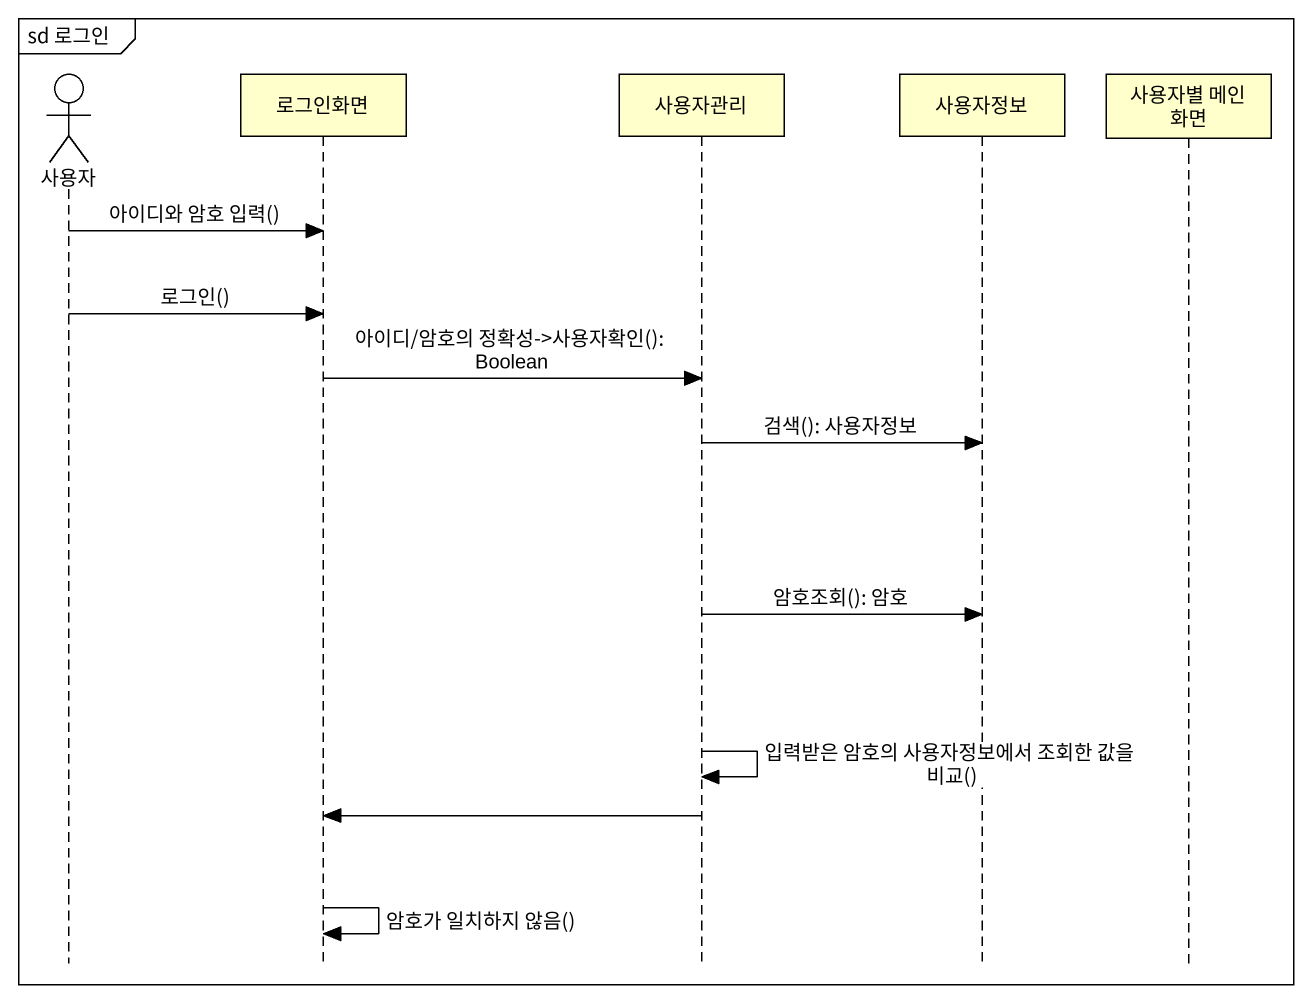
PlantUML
@startuml
mainframe sd 로그인
hide footbox
actor 사용자
participant 로그인화면
participant 사용자관리
participant 사용자정보
participant "사용자별 메인 화면" as 사용자별_메인_화면

사용자 -> 로그인화면 : 아이디와 암호 입력()
사용자 -> 로그인화면 : 로그인()
로그인화면 -> 사용자관리 : 아이디/암호의 정확성->사용자확인(): Boolean
사용자관리 -> 사용자정보 : 검색(): 사용자정보
사용자관리 -> 사용자정보 : 암호조회(): 암호
사용자관리 -> 사용자관리 : 입력받은 암호의 사용자정보에서 조회한 값을 비교()
사용자관리 -> 로그인화면
로그인화면 -> 로그인화면 : 암호가 일치하지 않음()
@enduml
